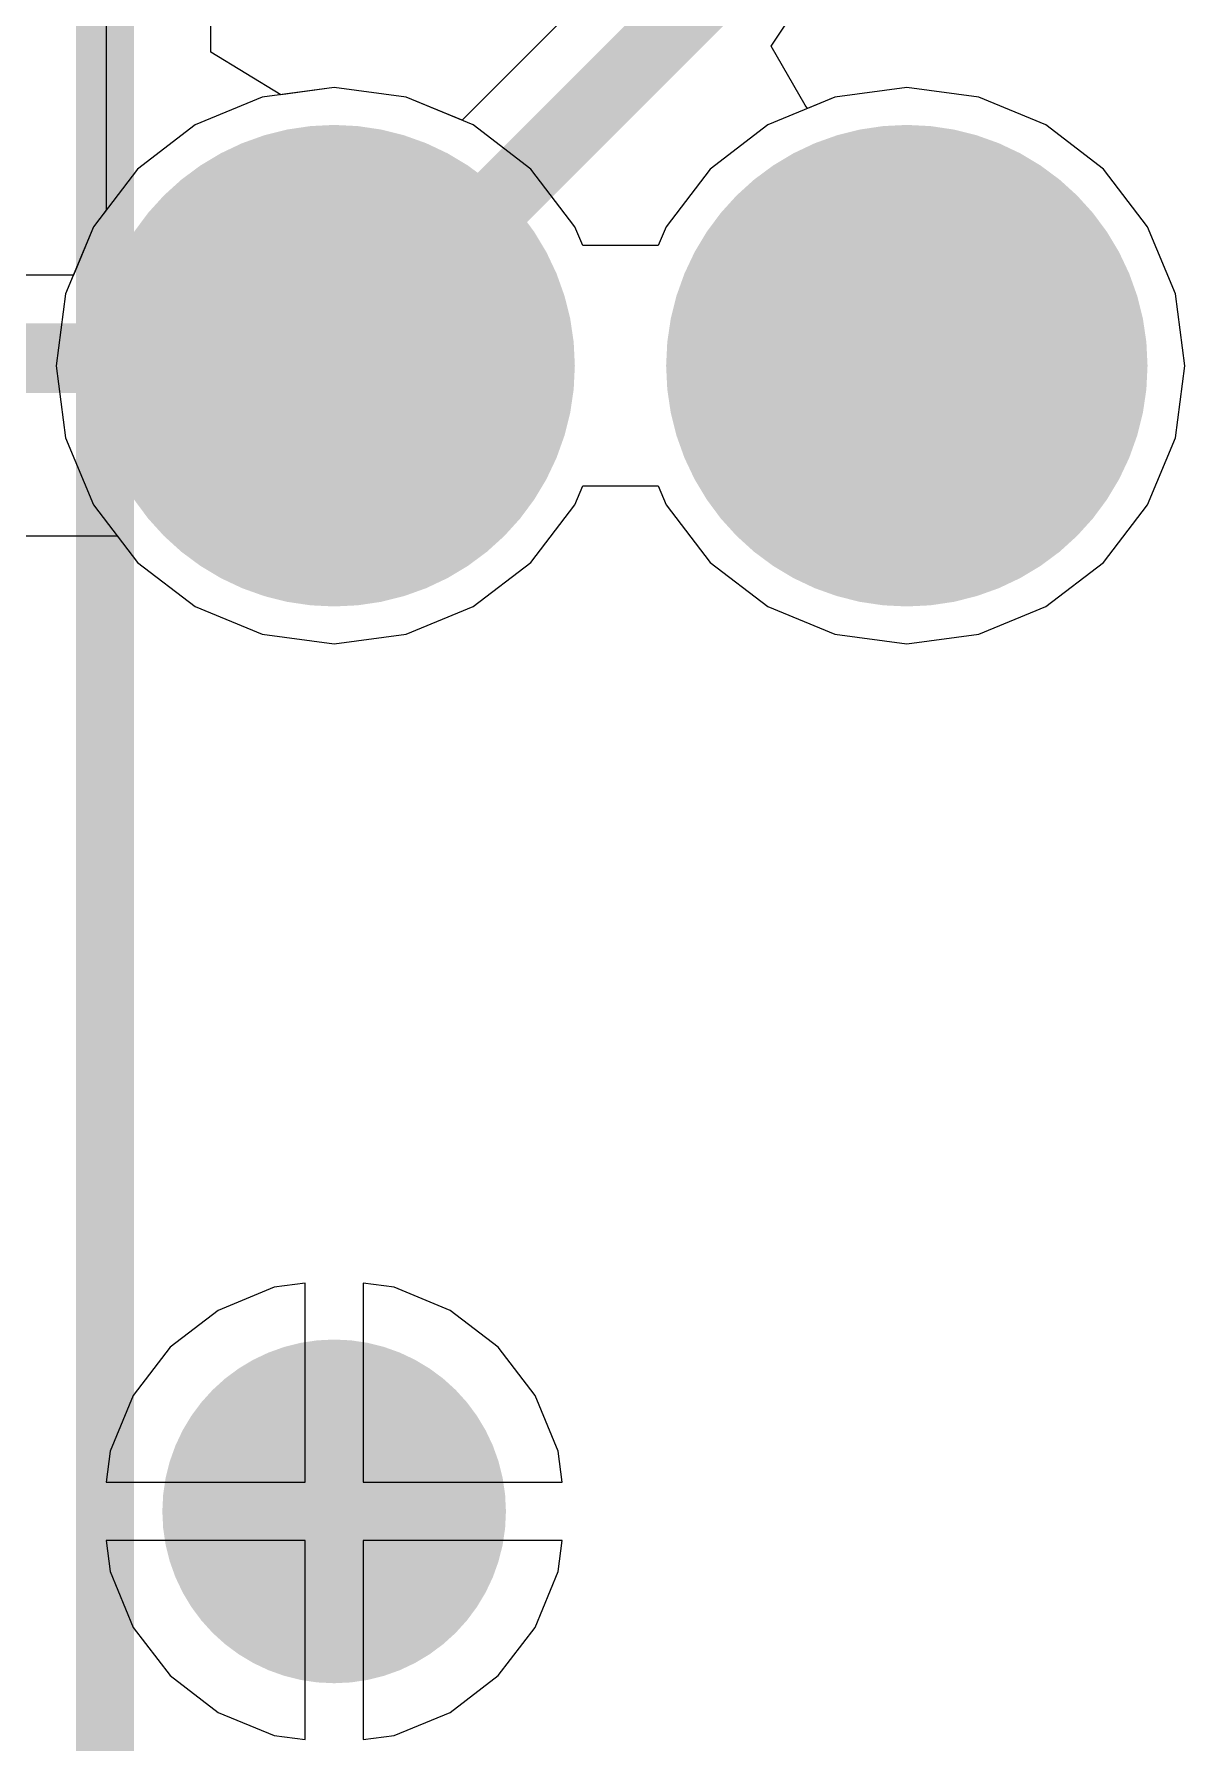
# Model space of a CAD drawing. Header units: millimetres. Extents: x 45 to 209, y 90 to 189.
# Drawn here: x 150.78 to 155.8, y 95.87 to 103.33 of the extents above; entities that cross this region are included whole.
import ezdxf

# ---------------------------------------------------------------- set-up
doc = ezdxf.new("R2010")
doc.units = ezdxf.units.MM
for name, color, linetype in [('BottomLayer', 5, 'Continuous'), ('BottomSolder', 6, 'Continuous'), ('Mechanical3', 76, 'Continuous'), ('MultiLayer', 9, 'Continuous'), ('PadHoleLayer', 156, 'Continuous'), ('TopLayer', 1, 'Continuous'), ('TopOverlay', 2, 'Continuous'), ('TopSolder', 216, 'Continuous')]:
    doc.layers.add(name, color=color, linetype=linetype)

# ---------------------------------------------------------------- blocks, each defined once
blk = doc.blocks.new('7EF2B92C_0FC9_4C85_B662_5CEC65BFCCC4_12')
at = {"layer": 'BottomLayer', "const_width": 1}
for points in [[(4.5, 5, 1), (5.5, 5, 1)], [(4.5, 2.5, 1), (5.5, 2.5, 1)]]:
    blk.add_lwpolyline(points, format="xyb", close=True, dxfattribs=at)
at = {"layer": 'BottomSolder'}
for points, const_width in [([(4.4746, 5, 1), (5.5254, 5, 1)], 1.0508), ([(-0.0254, 5, 1), (0.0254, 5, 1)], 0.0508), ([(4.4746, 2.5, 1), (5.5254, 2.5, 1)], 1.0508)]:
    blk.add_lwpolyline(points, format="xyb", close=True, dxfattribs=dict(at, const_width=const_width))
at = {"layer": 'MultiLayer', "const_width": 1}
for points in [[(4.5, 5, 1), (5.5, 5, 1)], [(4.5, 2.5, 1), (5.5, 2.5, 1)]]:
    blk.add_lwpolyline(points, format="xyb", close=True, dxfattribs=at)
at = {"layer": 'PadHoleLayer'}
for points, const_width in [([(-0.375, 5, 1), (0.375, 5, 1)], 0.75), ([(4.7, 5, 1), (5.3, 5, 1)], 0.6), ([(4.7, 2.5, 1), (5.3, 2.5, 1)], 0.6)]:
    blk.add_lwpolyline(points, format="xyb", close=True, dxfattribs=dict(at, const_width=const_width))
at = {"layer": 'TopLayer', "const_width": 1}
for points in [[(4.5, 5, 1), (5.5, 5, 1)], [(4.5, 2.5, 1), (5.5, 2.5, 1)]]:
    blk.add_lwpolyline(points, format="xyb", close=True, dxfattribs=at)
at = {"layer": 'TopOverlay', "const_width": 0.254}
blk.add_lwpolyline([(-3, 6), (8, 6)], dxfattribs=at)
at = {"layer": 'TopSolder'}
for points, const_width in [([(4.4746, 5, 1), (5.5254, 5, 1)], 1.0508), ([(-0.0254, 5, 1), (0.0254, 5, 1)], 0.0508), ([(4.4746, 2.5, 1), (5.5254, 2.5, 1)], 1.0508)]:
    blk.add_lwpolyline(points, format="xyb", close=True, dxfattribs=dict(at, const_width=const_width))

msp = doc.modelspace()

# ---------------------------------------------------------------- linework, layer by layer
at = {"layer": 'BottomLayer'}
for p, q in [((153.3761, 103.6814), (152.6457, 102.951)), ((153.9951, 103.2749), (154.0736, 103.3925)), ((154.1443, 103.0174), (153.9951, 103.2749)), ((152.0874, 103.0935), (151.7733, 103.0522)), ((152.4015, 103.0522), (152.0874, 103.0935)), ((154.5874, 103.0935), (154.2733, 103.0522)), ((154.9015, 103.0522), (154.5874, 103.0935)), ((151.7733, 103.0522), (151.4806, 102.9309)), ((152.6457, 102.951), (152.4015, 103.0522)), ((154.154, 103.0028), (154.1443, 103.0174)), ((154.2733, 103.0522), (154.154, 103.0028)), ((155.1942, 102.9309), (154.9015, 103.0522)), ((151.4806, 102.9309), (151.2293, 102.7381)), ((155.4455, 102.7381), (155.1942, 102.9309)), ((151.2293, 102.7381), (151.0364, 102.4867)), ((155.6384, 102.4867), (155.4455, 102.7381)), ((151.0364, 102.4867), (150.9152, 102.1941)), ((155.7596, 102.1941), (155.6384, 102.4867)), ((150.9152, 102.1941), (150.8738, 101.88)), ((155.801, 101.88), (155.7596, 102.1941)), ((150.8738, 101.88), (150.9152, 101.5659)), ((155.7596, 101.5659), (155.801, 101.88)), ((150.9152, 101.5659), (151.0364, 101.2732)), ((155.6384, 101.2732), (155.7596, 101.5659)), ((153.1384, 101.2732), (153.1725, 101.3554)), ((153.1725, 101.3554), (153.5024, 101.3554)), ((153.5024, 101.3554), (153.5364, 101.2732)), ((151.0364, 101.2732), (151.2293, 101.0218)), ((152.9455, 101.0218), (153.1384, 101.2732)), ((153.5364, 101.2732), (153.7293, 101.0218)), ((155.4455, 101.0218), (155.6384, 101.2732)), ((151.2293, 101.0218), (151.4806, 100.829)), ((152.6942, 100.829), (152.9455, 101.0218)), ((153.7293, 101.0218), (153.9806, 100.829)), ((155.1942, 100.829), (155.4455, 101.0218)), ((151.4806, 100.829), (151.7733, 100.7077)), ((152.4015, 100.7077), (152.6942, 100.829)), ((153.9806, 100.829), (154.2733, 100.7077)), ((154.9015, 100.7077), (155.1942, 100.829)), ((151.7733, 100.7077), (152.0874, 100.6664)), ((152.0874, 100.6664), (152.4015, 100.7077)), ((154.2733, 100.7077), (154.5874, 100.6664)), ((154.5874, 100.6664), (154.9015, 100.7077)), ((151.8253, 97.8581), (151.5811, 97.7569)), ((151.9604, 97.8759), (151.8253, 97.8581)), ((151.9604, 97.0069), (151.9604, 97.8759)), ((152.3495, 97.8581), (152.2144, 97.8759)), ((152.2144, 97.8759), (152.2144, 97.0069)), ((152.5937, 97.7569), (152.3495, 97.8581)), ((151.5811, 97.7569), (151.3714, 97.596)), ((152.8035, 97.596), (152.5937, 97.7569)), ((151.3714, 97.596), (151.2104, 97.3863)), ((152.9644, 97.3863), (152.8035, 97.596)), ((151.2104, 97.3863), (151.1093, 97.1421)), ((153.0656, 97.1421), (152.9644, 97.3863)), ((151.1093, 97.1421), (151.0915, 97.0069)), ((153.0834, 97.0069), (153.0656, 97.1421)), ((151.0915, 97.0069), (151.9604, 97.0069)), ((152.2144, 97.0069), (153.0834, 97.0069)), ((151.9604, 96.7529), (151.0915, 96.7529)), ((151.0915, 96.7529), (151.1093, 96.6179)), ((151.9604, 95.884), (151.9604, 96.7529)), ((153.0834, 96.7529), (152.2144, 96.7529)), ((152.2144, 96.7529), (152.2144, 95.884)), ((153.0656, 96.6179), (153.0834, 96.7529)), ((151.1093, 96.6179), (151.2104, 96.3736)), ((152.9644, 96.3736), (153.0656, 96.6179)), ((151.2104, 96.3736), (151.3714, 96.1639)), ((152.8035, 96.1639), (152.9644, 96.3736)), ((151.3714, 96.1639), (151.5811, 96.003)), ((152.5937, 96.003), (152.8035, 96.1639)), ((151.5811, 96.003), (151.8253, 95.9018)), ((152.3495, 95.9018), (152.5937, 96.003)), ((151.8253, 95.9018), (151.9604, 95.884)), ((152.2144, 95.884), (152.3495, 95.9018))]:
    msp.add_line(p, q, dxfattribs=at)
at = {"layer": 'BottomLayer', "const_width": 0.3048}
msp.add_lwpolyline([(152.0874, 101.88), (153.7387, 103.5312)], dxfattribs=at)
at = {"layer": 'BottomLayer', "const_width": 0.1524}
msp.add_lwpolyline([(152.0112, 101.88, 1), (152.1636, 101.88, 1)], format="xyb", close=True, dxfattribs=at)
at = {"layer": 'Mechanical3', "const_width": 0.3048}
for points in [[(151.8233, 101.1156), (152.4233, 102.6156)], [(151.8233, 102.6156), (152.4233, 101.1156)], [(151.8233, 101.1156), (151.8233, 102.6156)], [(152.4233, 101.1156), (152.4233, 102.6156)], [(154.3233, 102.6156), (154.9233, 101.1156)], [(154.3233, 101.1156), (154.3233, 102.6156)], [(154.3233, 101.1156), (154.9233, 102.6156)], [(154.9233, 101.1156), (154.9233, 102.6156)]]:
    msp.add_lwpolyline(points, dxfattribs=at)
at = {"layer": 'Mechanical3', "const_width": 0.1524}
for points in [[(151.7471, 102.6156, 1), (151.8995, 102.6156, 1)], [(151.7471, 102.6156, 1), (151.8995, 102.6156, 1)], [(152.3471, 102.6156, 1), (152.4995, 102.6156, 1)], [(152.3471, 102.6156, 1), (152.4995, 102.6156, 1)], [(154.2471, 102.6156, 1), (154.3995, 102.6156, 1)], [(154.2471, 102.6156, 1), (154.3995, 102.6156, 1)], [(154.8471, 102.6156, 1), (154.9995, 102.6156, 1)], [(154.8471, 102.6156, 1), (154.9995, 102.6156, 1)], [(151.7471, 101.1156, 1), (151.8995, 101.1156, 1)], [(151.7471, 101.1156, 1), (151.8995, 101.1156, 1)], [(152.3471, 101.1156, 1), (152.4995, 101.1156, 1)], [(152.3471, 101.1156, 1), (152.4995, 101.1156, 1)], [(154.2471, 101.1156, 1), (154.3995, 101.1156, 1)], [(154.2471, 101.1156, 1), (154.3995, 101.1156, 1)], [(154.8471, 101.1156, 1), (154.9995, 101.1156, 1)], [(154.8471, 101.1156, 1), (154.9995, 101.1156, 1)]]:
    msp.add_lwpolyline(points, format="xyb", close=True, dxfattribs=at)
at = {"layer": 'TopLayer'}
for p, q in [((151.0921, 107.8522), (151.0921, 102.5593)), ((151.5493, 103.248), (151.5493, 105.3149)), ((151.8541, 103.0628), (151.5493, 103.248)), ((152.0874, 103.0935), (151.8541, 103.0628)), ((152.4015, 103.0522), (152.0874, 103.0935)), ((154.5874, 103.0935), (154.2733, 103.0522)), ((154.9015, 103.0522), (154.5874, 103.0935)), ((152.6942, 102.9309), (152.4015, 103.0522)), ((154.2733, 103.0522), (153.9806, 102.9309)), ((155.1942, 102.9309), (154.9015, 103.0522)), ((152.9455, 102.7381), (152.6942, 102.9309)), ((153.9806, 102.9309), (153.7293, 102.7381)), ((155.4455, 102.7381), (155.1942, 102.9309)), ((153.1384, 102.4867), (152.9455, 102.7381)), ((153.7293, 102.7381), (153.5364, 102.4867)), ((155.6384, 102.4867), (155.4455, 102.7381)), ((151.0921, 102.5593), (151.0364, 102.4867)), ((151.0364, 102.4867), (150.949, 102.2758)), ((153.1725, 102.4045), (153.1384, 102.4867)), ((153.5364, 102.4867), (153.5024, 102.4045)), ((155.7596, 102.1941), (155.6384, 102.4867)), ((153.5024, 102.4045), (153.1725, 102.4045)), ((150.949, 102.2758), (149.9206, 102.2758)), ((155.801, 101.88), (155.7596, 102.1941)), ((155.7596, 101.5659), (155.801, 101.88)), ((155.6384, 101.2732), (155.7596, 101.5659)), ((153.1384, 101.2732), (153.1725, 101.3554)), ((153.1725, 101.3554), (153.5024, 101.3554)), ((153.5024, 101.3554), (153.5364, 101.2732)), ((152.9455, 101.0218), (153.1384, 101.2732)), ((153.5364, 101.2732), (153.7293, 101.0218)), ((155.4455, 101.0218), (155.6384, 101.2732)), ((134.4065, 101.137), (151.1409, 101.137)), ((151.1409, 101.137), (151.2293, 101.0218)), ((151.2293, 101.0218), (151.4806, 100.829)), ((152.6942, 100.829), (152.9455, 101.0218)), ((153.7293, 101.0218), (153.9806, 100.829)), ((155.1942, 100.829), (155.4455, 101.0218)), ((151.4806, 100.829), (151.7733, 100.7077)), ((152.4015, 100.7077), (152.6942, 100.829)), ((153.9806, 100.829), (154.2733, 100.7077)), ((154.9015, 100.7077), (155.1942, 100.829)), ((151.7733, 100.7077), (152.0874, 100.6664)), ((152.0874, 100.6664), (152.4015, 100.7077)), ((154.2733, 100.7077), (154.5874, 100.6664)), ((154.5874, 100.6664), (154.9015, 100.7077)), ((151.8253, 97.8581), (151.5811, 97.7569)), ((151.9604, 97.8759), (151.8253, 97.8581)), ((151.9604, 97.0069), (151.9604, 97.8759)), ((152.3495, 97.8581), (152.2144, 97.8759)), ((152.2144, 97.8759), (152.2144, 97.0069)), ((152.5937, 97.7569), (152.3495, 97.8581)), ((151.5811, 97.7569), (151.3714, 97.596)), ((152.8035, 97.596), (152.5937, 97.7569)), ((151.3714, 97.596), (151.2104, 97.3863)), ((152.9644, 97.3863), (152.8035, 97.596)), ((151.2104, 97.3863), (151.1093, 97.1421)), ((153.0656, 97.1421), (152.9644, 97.3863)), ((151.1093, 97.1421), (151.0915, 97.0069)), ((153.0834, 97.0069), (153.0656, 97.1421)), ((151.0915, 97.0069), (151.9604, 97.0069)), ((152.2144, 97.0069), (153.0834, 97.0069)), ((151.9604, 96.7529), (151.0915, 96.7529)), ((151.0915, 96.7529), (151.1093, 96.6179)), ((151.9604, 95.884), (151.9604, 96.7529)), ((153.0834, 96.7529), (152.2144, 96.7529)), ((152.2144, 96.7529), (152.2144, 95.884)), ((153.0656, 96.6179), (153.0834, 96.7529)), ((151.1093, 96.6179), (151.2104, 96.3736)), ((152.9644, 96.3736), (153.0656, 96.6179)), ((151.2104, 96.3736), (151.3714, 96.1639)), ((152.8035, 96.1639), (152.9644, 96.3736)), ((151.3714, 96.1639), (151.5811, 96.003)), ((152.5937, 96.003), (152.8035, 96.1639)), ((151.5811, 96.003), (151.8253, 95.9018)), ((152.3495, 95.9018), (152.5937, 96.003)), ((151.8253, 95.9018), (151.9604, 95.884)), ((152.2144, 95.884), (152.3495, 95.9018))]:
    msp.add_line(p, q, dxfattribs=at)
at = {"layer": 'TopLayer', "const_width": 0.3048}
for points in [[(149.4674, 101.9132), (151.3043, 101.9132)], [(151.3043, 101.9132), (151.4527, 101.7649)], [(151.4527, 101.7636), (151.4527, 101.7649)]]:
    msp.add_lwpolyline(points, dxfattribs=at)
at = {"layer": 'TopLayer', "const_width": 0.1524}
for points in [[(151.2281, 101.9132, 1), (151.3805, 101.9132, 1)], [(151.2281, 101.9132, 1), (151.3805, 101.9132, 1)], [(151.3765, 101.7649, 1), (151.5289, 101.7649, 1)], [(151.3765, 101.7649, 1), (151.5289, 101.7649, 1)], [(151.3765, 101.7636, 1), (151.5289, 101.7636, 1)]]:
    msp.add_lwpolyline(points, format="xyb", close=True, dxfattribs=at)

# ---------------------------------------------------------------- block references
at = {"rotation": 90}
msp.add_blockref('7EF2B92C_0FC9_4C85_B662_5CEC65BFCCC4_12', (157.0874, 96.88), dxfattribs=at)

doc.saveas('drawing.dxf')
